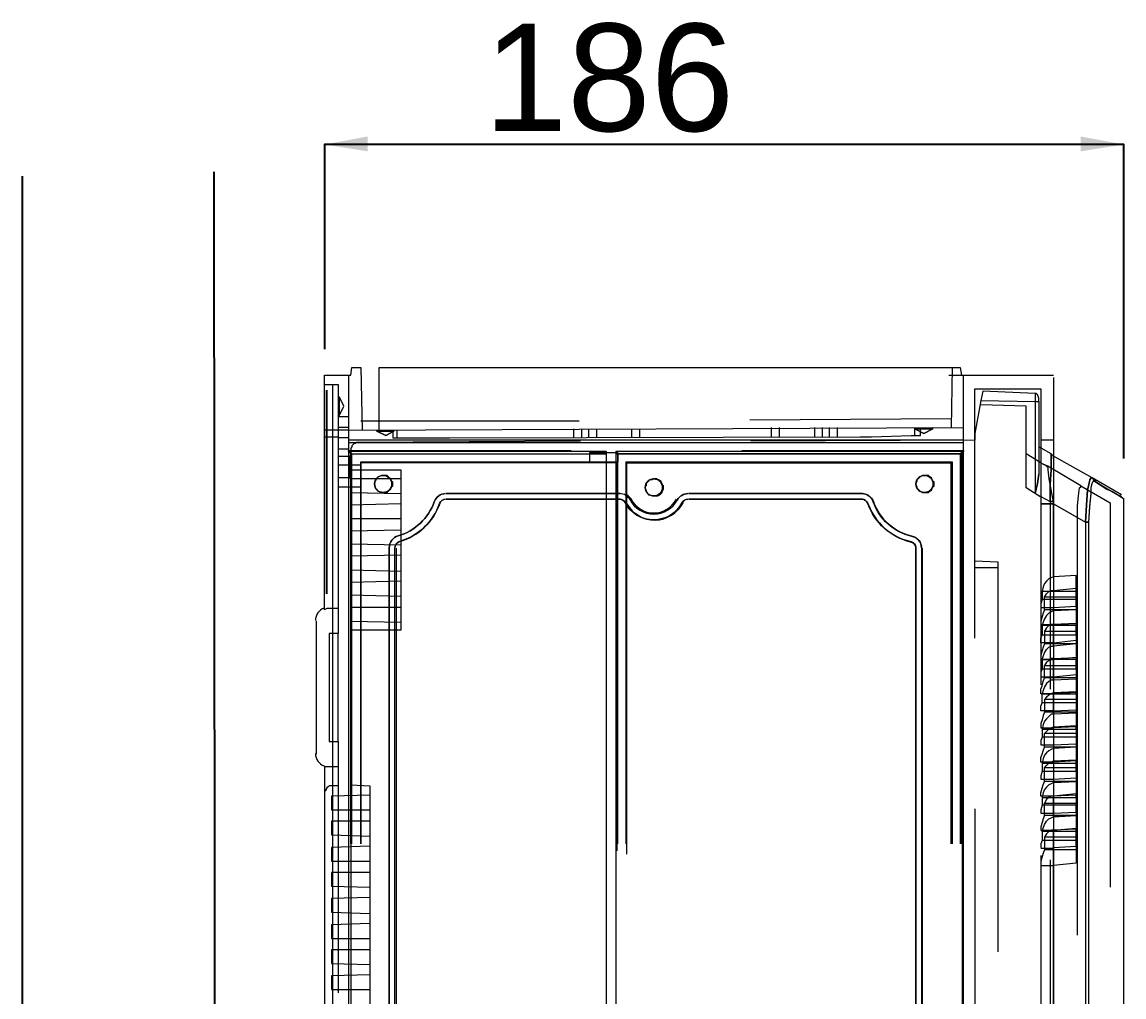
# Model space of a CAD drawing. Header units: millimetres. Extents: x 2788 to 2954, y 1337 to 1391.
# Drawn here: x 2902.646 to 2903.671, y 1353.948 to 1354.856 of the extents above; entities that cross this region are included whole.
import ezdxf

# ---------------------------------------------------------------- set-up
doc = ezdxf.new("R2010")
doc.units = ezdxf.units.MM
doc.layers.add('PDF_0', color=7, linetype='Continuous')
doc.layers.add('PDF_Texto', color=7, linetype='Continuous')
doc.styles.add('PDF Arial', font='arial.ttf')

msp = doc.modelspace()

# ---------------------------------------------------------------- linework, layer by layer
at = {"layer": 'PDF_0', "color": 150, "lineweight": 25, "true_color": 0x007fff}
msp.add_lwpolyline([(2903.6712, 1354.4495), (2903.6712, 1354.7416), (2902.9272, 1354.7416), (2902.9272, 1354.5511)], dxfattribs=at)
at = {"layer": 'PDF_0', "lineweight": 25}
for points in [[(2902.8256, 1353.3319), (2902.8246, 1354.7162)], [(2902.6457, 1354.712), (2902.6457, 1349.0507)], [(2902.9293, 1354.3235), (2902.9293, 1354.513)]]:
    msp.add_lwpolyline(points, dxfattribs=at)
at = {"layer": 'PDF_0', "lineweight": 15}
for points in [[(2902.9494, 1354.5268), (2902.9516, 1354.5268), (2902.9526, 1354.5342), (2902.9611, 1354.5342), (2902.9621, 1354.4759)], [(2902.978, 1354.4759), (2902.978, 1354.5342), (2903.5072, 1354.5342), (2903.5188, 1354.5342), (2903.5199, 1354.5268)], [(2902.9272, 1354.3087), (2902.9272, 1354.5225), (2902.9272, 1354.5268), (2902.9494, 1354.5268), (2902.9494, 1354.5225), (2902.9494, 1354.4643), (2903.522, 1354.4643), (2903.522, 1354.5246), (2903.522, 1354.5268), (2903.6056, 1354.5268)], [(2903.6056, 1354.5246), (2903.6056, 1352.4534), (2903.6056, 1352.4513), (2903.522, 1352.4513), (2903.522, 1352.4534), (2903.522, 1352.5116), (2902.9494, 1352.5116), (2902.9494, 1352.4555), (2902.9494, 1352.4513), (2902.9272, 1352.4513), (2902.9272, 1352.4555), (2902.9272, 1352.6683)], [(2903.5083, 1354.5268), (2903.522, 1354.5268)], [(2902.9611, 1354.4844), (2902.978, 1354.4844)], [(2902.9494, 1354.4759), (2903.522, 1354.4781)], [(2903.522, 1354.4664), (2902.9494, 1354.4664)], [(2902.9494, 1354.4558), (2902.9516, 1354.4537), (2903.1897, 1354.4537), (2903.1897, 1354.4558)], [(2902.9516, 1354.4537), (2902.9516, 1353.5615), (2902.9494, 1353.5594)], [(2903.1897, 1353.5615), (2903.1897, 1353.5922), (2903.1897, 1353.5975), (2903.1897, 1354.4114), (2903.1897, 1354.4167), (2903.1897, 1354.4537)], [(2903.1982, 1354.4558), (2903.1982, 1354.4537), (2903.521, 1354.4537), (2903.522, 1354.4558)], [(2903.1982, 1354.4537), (2903.1982, 1354.4167), (2903.1982, 1354.4114), (2903.1982, 1353.5975), (2903.1982, 1353.5922), (2903.1982, 1353.5615)], [(2903.521, 1353.5615), (2903.521, 1354.4537)], [(2903.6056, 1354.4072), (2903.6353, 1354.3902), (2903.6363, 1354.4061), (2903.6374, 1354.4199), (2903.6384, 1354.4251), (2903.6395, 1354.4294), (2903.6406, 1354.4315), (2903.6416, 1354.4315), (2903.6056, 1354.4516)], [(2903.6702, 1352.5804), (2903.6702, 1352.5794), (2903.6702, 1352.5762), (2903.6702, 1352.5645), (2903.6702, 1352.5582), (2903.6702, 1352.5201), (2903.6702, 1352.4714), (2903.6437, 1352.4703), (2903.6416, 1352.4735), (2903.6406, 1352.4767), (2903.6406, 1352.4809), (2903.6395, 1352.4926), (2903.6384, 1352.5063), (2903.6384, 1354.3902), (2903.6395, 1354.405), (2903.6406, 1354.4167), (2903.6406, 1354.422), (2903.6416, 1354.4262), (2903.6427, 1354.4283), (2903.6437, 1354.4283)], [(2903.6691, 1354.4156), (2903.6416, 1354.4315), (2903.6427, 1354.4304), (2903.6437, 1354.4283), (2903.6554, 1354.4209), (2903.6607, 1354.4188), (2903.6638, 1354.4167), (2903.6691, 1354.4135), (2903.6702, 1354.4124), (2903.6681, 1354.4146)], [(2903.6458, 1354.4283), (2903.6427, 1354.4294)], [(2903.1897, 1354.4114), (2903.0405, 1354.4114), (2903.1897, 1354.4114)], [(2903.6712, 1352.6905), (2903.6712, 1354.4124)], [(2903.6384, 1354.3902), (2903.6374, 1354.3902), (2903.6353, 1354.3902), (2903.6353, 1352.5063), (2903.6374, 1352.5063), (2903.6384, 1352.5063)], [(2902.9939, 1354.3659), (2902.9939, 1353.6557)], [(2903.4839, 1353.6568), (2903.4839, 1354.3659)], [(2903.6056, 1354.3108), (2903.6268, 1354.3119), (2903.6268, 1354.296), (2903.6056, 1354.295)], [(2903.6268, 1354.3087), (2903.6056, 1354.3087)], [(2902.9198, 1354.1743), (2902.9198, 1354.2981)], [(2902.9346, 1354.2865), (2902.9346, 1354.186)], [(2903.6056, 1354.278), (2903.6268, 1354.2802), (2903.6268, 1354.2643), (2903.6056, 1354.2622)], [(2903.6268, 1354.277), (2903.6056, 1354.277)], [(2903.6056, 1354.2463), (2903.6268, 1354.2484), (2903.6268, 1354.2315), (2903.6056, 1354.2304)], [(2903.6268, 1354.2452), (2903.6056, 1354.2452)], [(2903.6056, 1354.2145), (2903.6268, 1354.2156), (2903.6268, 1354.1997), (2903.6056, 1354.1987)], [(2903.6268, 1354.2135), (2903.6056, 1354.2135)], [(2903.6056, 1354.1828), (2903.6268, 1354.1838), (2903.6268, 1354.168), (2903.6056, 1354.1669)], [(2903.6268, 1354.1807), (2903.6056, 1354.1807)], [(2903.6056, 1354.151), (2903.6268, 1354.1521), (2903.6268, 1354.1362), (2903.6056, 1354.1352)], [(2903.6268, 1354.1489), (2903.6056, 1354.1489)], [(2903.6056, 1354.1193), (2903.6268, 1354.1203), (2903.6268, 1354.1045), (2903.6056, 1354.1034)], [(2903.6268, 1354.1172), (2903.6056, 1354.1172)], [(2903.6056, 1354.0875), (2903.6268, 1354.0886), (2903.6268, 1354.0727), (2903.6056, 1354.0706)], [(2903.6268, 1354.0854), (2903.6056, 1354.0854)]]:
    msp.add_lwpolyline(points, dxfattribs=at)
at = {"layer": 'PDF_0', "lineweight": 0}
for points in [[(2903.5114, 1354.5342), (2903.5104, 1354.4781)], [(2902.9272, 1354.5183), (2902.9399, 1354.5183), (2902.9399, 1354.4886), (2902.9494, 1354.4886)], [(2902.9346, 1354.5183), (2902.9346, 1354.2865)], [(2903.5326, 1354.2823), (2903.5326, 1354.5141), (2903.594, 1354.5141), (2903.594, 1354.4421), (2903.594, 1354.4135), (2903.594, 1354.2389)], [(2903.5919, 1354.5024), (2903.5919, 1354.5045), (2903.5919, 1354.5056), (2903.5908, 1354.5088), (2903.5887, 1354.5098), (2903.5887, 1354.5077), (2903.5887, 1354.5024), (2903.5908, 1354.5024), (2903.5919, 1354.5024), (2903.5919, 1354.5045), (2903.5919, 1354.5056), (2903.5908, 1354.5088), (2903.5887, 1354.5098), (2903.54, 1354.5119), (2903.5379, 1354.5035), (2903.5887, 1354.5024), (2903.5908, 1354.5024), (2903.5919, 1354.5024), (2903.5919, 1354.4347), (2903.5908, 1354.4262), (2903.5887, 1354.4167), (2903.5908, 1354.4262), (2903.5919, 1354.4347)], [(2903.5898, 1354.5098), (2903.5887, 1354.5098), (2903.5887, 1354.5088), (2903.5887, 1354.5077), (2903.5887, 1354.5024), (2903.5887, 1354.4167), (2903.6025, 1354.4093), (2903.6025, 1354.2346)], [(2902.9399, 1354.4897), (2902.941, 1354.4897), (2902.941, 1354.5066), (2902.9399, 1354.5066)], [(2902.941, 1354.4897), (2902.9452, 1354.4982), (2902.941, 1354.5066)], [(2903.5379, 1354.5035), (2903.5326, 1354.4728), (2903.5326, 1354.4664), (2903.3241, 1354.4654)], [(2903.594, 1354.4135), (2903.5802, 1354.422), (2903.5802, 1354.4982), (2903.5379, 1354.4992)], [(2902.9399, 1354.4886), (2902.9399, 1354.4685)], [(2902.978, 1354.4844), (2903.1643, 1354.4844)], [(2903.323, 1354.4855), (2903.5104, 1354.4865)], [(2902.9494, 1354.4759), (2902.9272, 1354.4759)], [(2902.9272, 1354.4696), (2902.9399, 1354.4696)], [(2902.9494, 1354.4781), (2902.9399, 1354.4781)], [(2902.9494, 1354.4685), (2902.9399, 1354.4685), (2902.9399, 1354.4516), (2902.9505, 1354.4516)], [(2902.9759, 1354.4749), (2902.9759, 1354.4749)], [(2902.9759, 1354.4749), (2902.9844, 1354.4707), (2902.9918, 1354.4749)], [(2902.9907, 1354.4759), (2902.9907, 1354.4685), (2902.9981, 1354.4685), (2903.033, 1354.4685), (2903.0436, 1354.4685), (2903.4257, 1354.4696), (2903.4363, 1354.4696), (2903.4733, 1354.4707), (2903.4818, 1354.4707), (2903.4818, 1354.4781)], [(2902.9949, 1354.4685), (2902.9949, 1354.4759)], [(2903.159, 1354.477), (2903.159, 1354.4685)], [(2903.1664, 1354.477), (2903.1664, 1354.4685)], [(2903.1728, 1354.477), (2903.1728, 1354.4685)], [(2903.1802, 1354.477), (2903.1802, 1354.4685)], [(2903.213, 1354.477), (2903.213, 1354.4696)], [(2903.2204, 1354.477), (2903.2204, 1354.4696)], [(2903.3432, 1354.4696), (2903.3432, 1354.4781)], [(2903.3506, 1354.4696), (2903.3506, 1354.4781)], [(2903.3834, 1354.4696), (2903.3834, 1354.4781)], [(2903.3908, 1354.4696), (2903.3908, 1354.4781)], [(2903.3971, 1354.4696), (2903.3971, 1354.4781)], [(2903.4045, 1354.4696), (2903.4045, 1354.4781)], [(2903.4765, 1354.4707), (2903.4765, 1354.4781), (2903.4765, 1354.477), (2903.485, 1354.4728), (2903.4934, 1354.477), (2903.4934, 1354.4781)], [(2903.4765, 1354.4781), (2903.4765, 1354.477)], [(2903.4765, 1354.477), (2903.4765, 1354.477)], [(2903.4934, 1354.477), (2903.4924, 1354.4781)], [(2902.9494, 1354.458), (2902.9399, 1354.458)], [(2902.9494, 1354.4643), (2902.9494, 1354.4643)], [(2902.9494, 1354.4643), (2902.9494, 1354.4569)], [(2903.1653, 1354.4654), (2902.9579, 1354.4643), (2902.9568, 1354.4643), (2902.9558, 1354.4632), (2902.9547, 1354.4632), (2902.9537, 1354.4622), (2902.9526, 1354.4611), (2902.9526, 1354.4601), (2902.9516, 1354.459), (2902.9516, 1354.458), (2902.9516, 1354.0706)], [(2903.522, 1354.4569), (2903.522, 1354.4643)], [(2903.6056, 1354.4516), (2903.6035, 1354.4537), (2903.6035, 1354.4527), (2903.6035, 1354.4495), (2903.6035, 1354.4453), (2903.6035, 1354.4389), (2903.6025, 1354.4251), (2903.6025, 1354.4093), (2903.6046, 1354.4093), (2903.6056, 1354.4093), (2903.6046, 1354.4093), (2903.6025, 1354.4093), (2903.6025, 1354.4251), (2903.6035, 1354.4389), (2903.6035, 1354.4453), (2903.6035, 1354.4495), (2903.6035, 1354.4527), (2903.6035, 1354.4537), (2903.6056, 1354.4516), (2903.6056, 1354.4495), (2903.6056, 1354.4516), (2903.6035, 1354.4537), (2903.5919, 1354.4601)], [(2903.6056, 1354.4664), (2903.594, 1354.4664)], [(2902.9399, 1354.4516), (2902.9399, 1354.4315)], [(2902.9494, 1354.4558), (2902.9494, 1354.4569), (2903.1569, 1354.4569)], [(2902.9516, 1354.0907), (2902.9516, 1354.4548), (2902.9494, 1354.4548)], [(2902.9526, 1354.0907), (2902.9526, 1354.4537), (2902.9516, 1354.4548)], [(2902.9526, 1354.4537), (2903.1738, 1354.4537)], [(2903.5188, 1354.4537), (2903.2003, 1354.4537), (2903.2003, 1354.4548), (2903.1738, 1354.4548), (2903.1738, 1354.4463), (2903.2003, 1354.4463), (2903.1992, 1354.4453), (2903.1992, 1354.4167), (2903.1992, 1354.4114), (2903.1992, 1354.0844)], [(2903.2003, 1354.4548), (2903.2003, 1354.4463)], [(2903.2003, 1354.0907), (2903.2003, 1354.4537)], [(2903.3156, 1354.4569), (2903.522, 1354.4569), (2903.522, 1354.4558)], [(2903.5199, 1354.4548), (2903.5188, 1354.4537), (2903.5188, 1354.0907)], [(2903.522, 1354.4548), (2903.5199, 1354.4548), (2903.5199, 1354.0907)], [(2903.5982, 1354.4431), (2903.6003, 1354.441), (2903.5982, 1354.4431), (2903.6003, 1354.4421), (2903.5961, 1354.4442), (2903.594, 1354.4453), (2903.5802, 1354.4537)], [(2902.9399, 1354.423), (2902.9611, 1354.423), (2902.9611, 1354.4431), (2902.9399, 1354.4431)], [(2902.9516, 1354.4389), (2902.9981, 1354.4389), (2902.9981, 1354.4241), (2902.9981, 1354.3045), (2902.9981, 1354.2897), (2902.9516, 1354.2897)], [(2902.9611, 1354.4463), (2903.1738, 1354.4463)], [(2903.1992, 1354.4453), (2902.9611, 1354.4453)], [(2902.9611, 1354.423), (2902.9611, 1354.4431)], [(2903.2087, 1354.4453), (2903.2077, 1354.4463), (2903.5114, 1354.4463)], [(2903.2077, 1354.4463), (2903.2077, 1354.0907)], [(2903.213, 1354.4114), (2903.2119, 1354.4124), (2903.2098, 1354.4146), (2903.2087, 1354.4156), (2903.2087, 1354.4453), (2903.5104, 1354.4453), (2903.5114, 1354.4463), (2903.5114, 1354.0907)], [(2903.5104, 1354.0907), (2903.5104, 1354.4453)], [(2903.594, 1354.4453), (2903.5961, 1354.4442), (2903.6003, 1354.4421), (2903.6003, 1354.441), (2903.6003, 1354.4389), (2903.6014, 1354.4304), (2903.6056, 1354.4072), (2903.6279, 1354.3945), (2903.6279, 1354.405), (2903.6289, 1354.4146), (2903.63, 1354.422), (2903.631, 1354.423), (2903.631, 1354.4241), (2903.6003, 1354.4421), (2903.6003, 1354.441), (2903.6003, 1354.4389), (2903.6014, 1354.4304), (2903.6056, 1354.4072)], [(2902.9505, 1354.4315), (2902.9399, 1354.4315), (2902.9399, 1354.3098), (2902.9399, 1354.2865)], [(2902.9981, 1354.4304), (2902.9516, 1354.4304)], [(2902.9822, 1354.4177), (2902.9844, 1354.4177), (2902.9854, 1354.4177), (2902.9865, 1354.4188), (2902.9875, 1354.4199), (2902.9886, 1354.4209), (2902.9897, 1354.423), (2902.9907, 1354.4241), (2902.9907, 1354.4251), (2902.9907, 1354.4273), (2902.9897, 1354.4283), (2902.9886, 1354.4304), (2902.9875, 1354.4315), (2902.9865, 1354.4326), (2902.9854, 1354.4336), (2902.9844, 1354.4336), (2902.9822, 1354.4336)], [(2902.9822, 1354.4336), (2902.9822, 1354.4336)], [(2903.2341, 1354.4146), (2903.2363, 1354.4146), (2903.2373, 1354.4146), (2903.2384, 1354.4156), (2903.2405, 1354.4167), (2903.2405, 1354.4177), (2903.2415, 1354.4188), (2903.2426, 1354.4209), (2903.2426, 1354.422), (2903.2426, 1354.4241), (2903.2415, 1354.4251), (2903.2405, 1354.4262), (2903.2405, 1354.4283), (2903.2384, 1354.4294), (2903.2373, 1354.4294), (2903.2363, 1354.4304), (2903.2341, 1354.4304)], [(2903.2341, 1354.4304), (2903.2341, 1354.4304)], [(2903.2341, 1354.4304), (2903.2341, 1354.4304)], [(2903.486, 1354.4177), (2903.4881, 1354.4177), (2903.4892, 1354.4177), (2903.4903, 1354.4188), (2903.4913, 1354.4199), (2903.4924, 1354.4209), (2903.4934, 1354.423), (2903.4945, 1354.4241), (2903.4945, 1354.4251), (2903.4945, 1354.4273), (2903.4934, 1354.4283), (2903.4924, 1354.4304), (2903.4913, 1354.4315), (2903.4903, 1354.4326), (2903.4892, 1354.4336), (2903.4881, 1354.4336), (2903.486, 1354.4336)], [(2903.486, 1354.4336), (2903.486, 1354.4336)], [(2903.486, 1354.4336), (2903.486, 1354.4336)], [(2903.6681, 1354.4146), (2903.6649, 1354.4156), (2903.6596, 1354.4188), (2903.6522, 1354.423), (2903.6437, 1354.4283), (2903.6427, 1354.4294)], [(2902.9516, 1354.4177), (2902.9981, 1354.4167)], [(2902.9822, 1354.4177), (2902.9822, 1354.4177)], [(2903.486, 1354.4177), (2903.486, 1354.4177)], [(2903.486, 1354.4177), (2903.486, 1354.4177)], [(2903.6279, 1354.006), (2903.6279, 1354.3945), (2903.6279, 1354.405), (2903.6289, 1354.4146), (2903.63, 1354.422), (2903.631, 1354.423), (2903.631, 1354.4241), (2903.6585, 1354.4082), (2903.6585, 1354.0505)], [(2902.9981, 1354.4072), (2902.9516, 1354.4061)], [(2903.1992, 1354.4167), (2903.1992, 1354.4167)], [(2903.1992, 1354.4114), (2903.1992, 1354.4114)], [(2903.2087, 1354.0812), (2903.2087, 1354.4072), (2903.2087, 1354.4146), (2903.2098, 1354.4135), (2903.2119, 1354.4124), (2903.213, 1354.4103)], [(2903.2087, 1354.4072), (2903.2087, 1354.4072)], [(2903.2341, 1354.4146), (2903.2341, 1354.4146)], [(2903.2341, 1354.4146), (2903.2341, 1354.4146)], [(2903.6056, 1354.3394), (2903.6056, 1354.4072), (2903.5972, 1354.4072), (2903.595, 1354.4072), (2903.594, 1354.4072), (2903.595, 1354.4072), (2903.5972, 1354.4072), (2903.6056, 1354.4072), (2903.5972, 1354.4072), (2903.595, 1354.4072), (2903.594, 1354.4072)], [(2903.6702, 1354.4124), (2903.6702, 1354.4124)], [(2902.9516, 1354.3934), (2902.9981, 1354.3934)], [(2902.9981, 1354.3828), (2902.9516, 1354.3818)], [(2902.9516, 1354.3701), (2902.9981, 1354.3691)], [(2902.9981, 1354.3595), (2902.9516, 1354.3585)], [(2902.9516, 1354.3458), (2902.9981, 1354.3447)], [(2903.5326, 1354.3542), (2903.5538, 1354.3532), (2903.5538, 1353.9902)], [(2903.5326, 1354.3479), (2903.5538, 1354.3479)], [(2902.9981, 1354.3352), (2902.9516, 1354.3341)], [(2903.6268, 1354.3119), (2903.6268, 1354.3183), (2903.6268, 1354.3257), (2903.6268, 1354.3405), (2903.6056, 1354.3394), (2903.6035, 1354.3384), (2903.6014, 1354.3373), (2903.5993, 1354.3352), (2903.5972, 1354.3331), (2903.5961, 1354.3299), (2903.595, 1354.3257), (2903.595, 1354.3183), (2903.594, 1354.314), (2903.594, 1354.3108), (2903.6056, 1354.3108)], [(2903.6268, 1354.3257), (2903.595, 1354.3257)], [(2903.5972, 1354.3087), (2903.5972, 1354.3204), (2903.5993, 1354.3235), (2903.6014, 1354.3257), (2903.6035, 1354.3267), (2903.6056, 1354.3267), (2903.6056, 1354.3077)], [(2903.6056, 1354.3267), (2903.6268, 1354.3288)], [(2902.9516, 1354.3225), (2902.9981, 1354.3214)], [(2903.6268, 1354.3183), (2903.595, 1354.3183)], [(2903.6268, 1354.3204), (2903.5972, 1354.3204)], [(2902.9399, 1354.3098), (2902.9314, 1354.3098), (2902.9293, 1354.3098), (2902.9272, 1354.3087)], [(2902.9981, 1354.3108), (2902.9516, 1354.3108)], [(2903.6056, 1354.3087), (2903.5972, 1354.3087), (2903.5961, 1354.3056), (2903.595, 1354.3024), (2903.594, 1354.2981), (2903.594, 1354.295), (2903.6056, 1354.295), (2903.6268, 1354.296), (2903.6268, 1354.2939), (2903.595, 1354.2939), (2903.595, 1354.2854)], [(2903.6268, 1354.3087), (2903.6056, 1354.3077), (2903.6035, 1354.3066), (2903.6014, 1354.3056), (2903.5993, 1354.3034), (2903.5972, 1354.3003), (2903.5961, 1354.2971), (2903.595, 1354.2939)], [(2902.9516, 1354.2981), (2902.9981, 1354.2971)], [(2903.6056, 1354.278), (2903.594, 1354.278), (2903.594, 1354.2823), (2903.595, 1354.2854), (2903.6268, 1354.2854), (2903.6268, 1354.2939)], [(2903.595, 1354.2622), (2903.5961, 1354.2653), (2903.5972, 1354.2685), (2903.5993, 1354.2717), (2903.6014, 1354.2738), (2903.6035, 1354.2749), (2903.6056, 1354.2749), (2903.6056, 1354.295), (2903.6035, 1354.295), (2903.6014, 1354.2939), (2903.5993, 1354.2918), (2903.5972, 1354.2886), (2903.6268, 1354.2886)], [(2903.5972, 1354.2886), (2903.5972, 1354.277), (2903.5961, 1354.2738), (2903.595, 1354.2706), (2903.594, 1354.2664), (2903.594, 1354.2622), (2903.6056, 1354.2622)], [(2903.6268, 1354.2854), (2903.6268, 1354.2802)], [(2903.6056, 1354.277), (2903.5972, 1354.277)], [(2903.6268, 1354.277), (2903.6056, 1354.2749)], [(2903.6056, 1354.2431), (2903.6056, 1354.2632), (2903.6035, 1354.2632), (2903.6014, 1354.2611), (2903.5993, 1354.26), (2903.5972, 1354.2569)], [(2903.6056, 1354.2632), (2903.6268, 1354.2643), (2903.6268, 1354.2622)], [(2903.6056, 1354.2304), (2903.594, 1354.2304), (2903.594, 1354.2346), (2903.595, 1354.2378), (2903.5961, 1354.242), (2903.5972, 1354.2452), (2903.5972, 1354.2569), (2903.6268, 1354.2569)], [(2903.595, 1354.2537), (2903.594, 1354.2505), (2903.594, 1354.2463), (2903.6056, 1354.2463)], [(2903.6268, 1354.2537), (2903.6268, 1354.2484)], [(2903.6268, 1354.2442), (2903.6056, 1354.2431), (2903.6035, 1354.2431), (2903.6014, 1354.242), (2903.5993, 1354.2399), (2903.5972, 1354.2368), (2903.5961, 1354.2336), (2903.595, 1354.2304), (2903.6268, 1354.2304), (2903.6268, 1354.2315)], [(2903.6056, 1354.2452), (2903.5972, 1354.2452)], [(2903.6056, 1354.2315), (2903.6268, 1354.2325)], [(2903.6056, 1354.2114), (2903.6056, 1354.2315), (2903.6035, 1354.2304), (2903.6014, 1354.2293), (2903.5993, 1354.2272), (2903.5972, 1354.2251), (2903.5972, 1354.2135), (2903.5961, 1354.2103), (2903.595, 1354.2061), (2903.594, 1354.2029), (2903.594, 1354.1987), (2903.6056, 1354.1987)], [(2903.6056, 1354.2145), (2903.594, 1354.2145), (2903.594, 1354.2188), (2903.595, 1354.2219), (2903.595, 1354.2304)], [(2903.6268, 1354.2304), (2903.6268, 1354.2219), (2903.595, 1354.2219)], [(2903.6268, 1354.2251), (2903.5972, 1354.2251)], [(2903.6268, 1354.2219), (2903.6268, 1354.2156)], [(2903.6268, 1354.2124), (2903.6056, 1354.2114), (2903.6035, 1354.2114), (2903.6014, 1354.2092), (2903.5993, 1354.2071), (2903.5972, 1354.205), (2903.5961, 1354.2018), (2903.595, 1354.1976), (2903.595, 1354.1902), (2903.594, 1354.187), (2903.594, 1354.1828), (2903.6056, 1354.1828)], [(2903.6056, 1354.2135), (2903.5972, 1354.2135)], [(2903.6056, 1354.1669), (2903.594, 1354.1669), (2903.594, 1354.1711), (2903.595, 1354.1743), (2903.5961, 1354.1775), (2903.5972, 1354.1807), (2903.5972, 1354.1934), (2903.5993, 1354.1955), (2903.6014, 1354.1976), (2903.6035, 1354.1987), (2903.6056, 1354.1997), (2903.6056, 1354.1796)], [(2903.595, 1354.1976), (2903.6268, 1354.1976), (2903.6268, 1354.1997)], [(2903.6268, 1354.1976), (2903.6268, 1354.1902), (2903.595, 1354.1902)], [(2903.6268, 1354.1934), (2903.5972, 1354.1934)], [(2903.6056, 1354.1997), (2903.6268, 1354.2008)], [(2902.9346, 1354.186), (2902.9346, 1353.933)], [(2902.9399, 1354.186), (2902.9399, 1354.1627)], [(2903.6268, 1354.1902), (2903.6268, 1354.1838)], [(2903.6268, 1354.1807), (2903.6056, 1354.1796), (2903.6035, 1354.1785), (2903.6014, 1354.1775), (2903.5993, 1354.1754), (2903.5972, 1354.1733), (2903.5961, 1354.1701), (2903.595, 1354.1658), (2903.6268, 1354.1658), (2903.6268, 1354.168)], [(2903.6056, 1354.1807), (2903.5972, 1354.1807)], [(2902.9272, 1354.1627), (2902.9293, 1354.1627), (2902.9314, 1354.1627), (2902.9399, 1354.1627), (2902.9399, 1353.9521)], [(2903.6268, 1354.1023), (2903.595, 1354.1023), (2903.5961, 1354.1055), (2903.5972, 1354.1087), (2903.5993, 1354.1119), (2903.6014, 1354.114), (2903.6035, 1354.115), (2903.6056, 1354.1161), (2903.6268, 1354.1172), (2903.6056, 1354.1161), (2903.6056, 1354.1352), (2903.594, 1354.1352), (2903.594, 1354.1383), (2903.595, 1354.1426), (2903.5961, 1354.1457), (2903.5972, 1354.1489), (2903.5972, 1354.1616), (2903.5993, 1354.1637), (2903.6014, 1354.1658), (2903.6035, 1354.1669), (2903.6056, 1354.168), (2903.6056, 1354.1479), (2903.6268, 1354.1489), (2903.6056, 1354.1479), (2903.6035, 1354.1468), (2903.6014, 1354.1457), (2903.5993, 1354.1436), (2903.5972, 1354.1415), (2903.5961, 1354.1383), (2903.595, 1354.1341), (2903.595, 1354.1267), (2903.594, 1354.1225), (2903.594, 1354.1193), (2903.6056, 1354.1193)], [(2903.595, 1354.1658), (2903.595, 1354.1584), (2903.6268, 1354.1584), (2903.6268, 1354.1658)], [(2903.6268, 1354.1616), (2903.5972, 1354.1616)], [(2903.6056, 1354.168), (2903.6268, 1354.169)], [(2903.595, 1354.1584), (2903.594, 1354.1542), (2903.594, 1354.151), (2903.6056, 1354.151)], [(2903.6268, 1354.1584), (2903.6268, 1354.1521)], [(2902.9399, 1354.1447), (2902.9336, 1354.1447), (2902.9325, 1354.1447), (2902.9314, 1354.1447), (2902.9304, 1354.1436), (2902.9293, 1354.1436), (2902.9293, 1354.1426), (2902.9283, 1354.1415), (2902.9283, 1354.1404), (2902.9272, 1354.1394), (2902.9272, 1354.1383)], [(2902.9516, 1354.1457), (2902.9695, 1354.1447), (2902.9695, 1354.1288), (2902.9695, 1353.8737)], [(2903.6056, 1354.1489), (2903.5972, 1354.1489)], [(2902.9695, 1354.1362), (2902.9336, 1354.1352), (2902.9336, 1354.1225), (2902.9695, 1354.1225)], [(2903.595, 1354.1341), (2903.6268, 1354.1341), (2903.6268, 1354.1362)], [(2903.6268, 1354.1341), (2903.6268, 1354.1267), (2903.595, 1354.1267)], [(2903.6268, 1354.1373), (2903.6056, 1354.1352), (2903.6035, 1354.1352), (2903.6014, 1354.1341), (2903.5993, 1354.132), (2903.5972, 1354.1288), (2903.6268, 1354.1288)], [(2903.5326, 1354.1235), (2903.5326, 1353.806)], [(2903.5972, 1354.1172), (2903.5972, 1354.1288)], [(2903.6268, 1354.1203), (2903.6268, 1354.1267)], [(2902.9695, 1354.1119), (2902.9336, 1354.1119), (2902.9336, 1354.0992), (2902.9695, 1354.0981)], [(2903.6056, 1354.1172), (2903.5972, 1354.1172), (2903.5961, 1354.114), (2903.595, 1354.1108), (2903.594, 1354.1066), (2903.594, 1354.1034), (2903.6056, 1354.1034), (2903.6268, 1354.1055)], [(2903.6056, 1353.8208), (2903.6056, 1354.1034), (2903.6035, 1354.1034), (2903.6014, 1354.1023), (2903.5993, 1354.1002), (2903.5972, 1354.0971), (2903.5972, 1354.0854), (2903.5961, 1354.0822), (2903.595, 1354.0791), (2903.594, 1354.0748), (2903.594, 1354.0706), (2903.6056, 1354.0706)], [(2903.595, 1354.1023), (2903.595, 1354.0939)], [(2903.6268, 1354.0886), (2903.6268, 1354.0939), (2903.6268, 1354.1023), (2903.6268, 1354.1045)], [(2903.6268, 1354.0939), (2903.595, 1354.0939), (2903.594, 1354.0907), (2903.594, 1354.0875)], [(2903.6268, 1354.0971), (2903.5972, 1354.0971)], [(2902.9695, 1354.0886), (2902.9336, 1354.0875), (2902.9336, 1354.0748), (2902.9695, 1354.0748)], [(2903.6056, 1354.0865), (2903.594, 1354.0865)], [(2903.594, 1354.0801), (2903.594, 1353.7626)], [(2903.6056, 1354.0854), (2903.5972, 1354.0854)], [(2903.6025, 1354.0759), (2903.6025, 1353.7584)], [(2902.9695, 1354.0642), (2902.9336, 1354.0642), (2902.9336, 1354.0515), (2902.9695, 1354.0505)], [(2902.9695, 1354.041), (2902.9336, 1354.0399), (2902.9336, 1354.0272), (2902.9695, 1354.0261)], [(2902.9695, 1354.0166), (2902.9336, 1354.0156), (2902.9336, 1354.0029), (2902.9695, 1354.0029)], [(2902.9695, 1353.9923), (2902.9336, 1353.9923), (2902.9336, 1353.9796), (2902.9695, 1353.9785)], [(2902.9695, 1353.969), (2902.9336, 1353.9679), (2902.9336, 1353.9552), (2902.9695, 1353.9552)]]:
    msp.add_lwpolyline(points, dxfattribs=at)
for points in [[(2902.9918, 1354.4749), (2902.9844, 1354.4707), (2902.9759, 1354.4749), (2902.9759, 1354.4759), (2902.9759, 1354.4749), (2902.9918, 1354.4749), (2902.9918, 1354.4759)], [(2903.4934, 1354.477), (2903.485, 1354.4728), (2903.4765, 1354.477)], [(2903.522, 1354.4537), (2903.521, 1354.4537)], [(2902.9611, 1354.4463), (2902.9611, 1354.0907), (2902.9611, 1354.4453)], [(2903.2426, 1354.422), (2903.2426, 1354.4241), (2903.2415, 1354.4251), (2903.2415, 1354.4262), (2903.2405, 1354.4273), (2903.2394, 1354.4283), (2903.2373, 1354.4294), (2903.2363, 1354.4304), (2903.2341, 1354.4304), (2903.2331, 1354.4304), (2903.232, 1354.4294), (2903.2299, 1354.4294), (2903.2288, 1354.4283), (2903.2278, 1354.4273), (2903.2267, 1354.4262), (2903.2267, 1354.4241), (2903.2257, 1354.423), (2903.2257, 1354.4209), (2903.2267, 1354.4199), (2903.2267, 1354.4188), (2903.2278, 1354.4167), (2903.2288, 1354.4156), (2903.2299, 1354.4156), (2903.232, 1354.4146), (2903.2331, 1354.4146), (2903.2341, 1354.4146), (2903.2363, 1354.4146), (2903.2373, 1354.4146), (2903.2394, 1354.4156), (2903.2405, 1354.4167), (2903.2415, 1354.4177), (2903.2415, 1354.4188), (2903.2426, 1354.4209)], [(2903.2426, 1354.422), (2903.2426, 1354.4241), (2903.2415, 1354.4251), (2903.2415, 1354.4262), (2903.2405, 1354.4273), (2903.2394, 1354.4283), (2903.2373, 1354.4294), (2903.2363, 1354.4304), (2903.2341, 1354.4304), (2903.2331, 1354.4304), (2903.232, 1354.4294), (2903.2299, 1354.4294), (2903.2288, 1354.4283), (2903.2278, 1354.4273), (2903.2267, 1354.4262), (2903.2267, 1354.4241), (2903.2257, 1354.423), (2903.2257, 1354.4209), (2903.2267, 1354.4199), (2903.2267, 1354.4188), (2903.2278, 1354.4167), (2903.2288, 1354.4156), (2903.2299, 1354.4156), (2903.232, 1354.4146), (2903.2331, 1354.4146), (2903.2341, 1354.4146), (2903.2363, 1354.4146), (2903.2373, 1354.4146), (2903.2394, 1354.4156), (2903.2405, 1354.4167), (2903.2415, 1354.4177), (2903.2415, 1354.4188), (2903.2426, 1354.4209)], [(2903.4945, 1354.4251), (2903.4945, 1354.4273), (2903.4934, 1354.4283), (2903.4924, 1354.4304), (2903.4924, 1354.4315), (2903.4903, 1354.4326), (2903.4892, 1354.4326), (2903.4881, 1354.4336), (2903.486, 1354.4336), (2903.485, 1354.4336), (2903.4839, 1354.4336), (2903.4818, 1354.4326), (2903.4807, 1354.4315), (2903.4797, 1354.4304), (2903.4786, 1354.4294), (2903.4786, 1354.4283), (2903.4776, 1354.4262), (2903.4776, 1354.4251), (2903.4786, 1354.423), (2903.4786, 1354.422), (2903.4797, 1354.4209), (2903.4807, 1354.4199), (2903.4818, 1354.4188), (2903.4839, 1354.4177), (2903.485, 1354.4177), (2903.486, 1354.4177), (2903.4881, 1354.4177), (2903.4892, 1354.4188), (2903.4903, 1354.4188), (2903.4924, 1354.4199), (2903.4924, 1354.4209), (2903.4934, 1354.423), (2903.4945, 1354.4241)], [(2903.4945, 1354.4251), (2903.4945, 1354.4273), (2903.4934, 1354.4283), (2903.4924, 1354.4304), (2903.4924, 1354.4315), (2903.4903, 1354.4326), (2903.4892, 1354.4326), (2903.4881, 1354.4336), (2903.486, 1354.4336), (2903.485, 1354.4336), (2903.4839, 1354.4336), (2903.4818, 1354.4326), (2903.4807, 1354.4315), (2903.4797, 1354.4304), (2903.4786, 1354.4294), (2903.4786, 1354.4283), (2903.4776, 1354.4262), (2903.4776, 1354.4251), (2903.4786, 1354.423), (2903.4786, 1354.422), (2903.4797, 1354.4209), (2903.4807, 1354.4199), (2903.4818, 1354.4188), (2903.4839, 1354.4177), (2903.485, 1354.4177), (2903.486, 1354.4177), (2903.4881, 1354.4177), (2903.4892, 1354.4188), (2903.4903, 1354.4188), (2903.4924, 1354.4199), (2903.4924, 1354.4209), (2903.4934, 1354.423), (2903.4945, 1354.4241)], [(2903.1982, 1354.4167), (2903.1897, 1354.4167)], [(2903.1982, 1354.4114), (2903.1897, 1354.4114)], [(2903.595, 1354.2537), (2903.6268, 1354.2537), (2903.6268, 1354.2622), (2903.595, 1354.2622)]]:
    msp.add_lwpolyline(points, close=True, dxfattribs=at)
at = {"layer": 'PDF_0', "lineweight": 15}
for points in [[(2903.1897, 1354.4558), (2902.9494, 1354.4558), (2902.9494, 1353.5594), (2903.1897, 1353.5594)], [(2902.9516, 1354.4315), (2902.9516, 1354.4516), (2902.9505, 1354.4516), (2902.9505, 1354.4315)], [(2903.2045, 1353.426), (2903.2045, 1353.4345), (2903.522, 1353.4345), (2903.522, 1353.552), (2903.2045, 1353.552), (2903.2045, 1353.5594), (2903.522, 1353.5594), (2903.522, 1354.4558), (2903.1982, 1354.4558), (2903.1982, 1353.2112), (2903.522, 1353.2112), (2903.522, 1353.426)], [(2903.6384, 1354.3902), (2903.6395, 1354.404), (2903.6406, 1354.4167), (2903.6406, 1354.422), (2903.6416, 1354.4262), (2903.6427, 1354.4283), (2903.6437, 1354.4283), (2903.6427, 1354.4304), (2903.6416, 1354.4315), (2903.6406, 1354.4315), (2903.6395, 1354.4294), (2903.6384, 1354.4251), (2903.6374, 1354.4199), (2903.6363, 1354.4061), (2903.6353, 1354.3902), (2903.6374, 1354.3902)], [(2903.1897, 1354.4167), (2903.0405, 1354.4167)], [(2903.2024, 1354.4167), (2903.1982, 1354.4167)], [(2903.2024, 1354.4114), (2903.1982, 1354.4114)], [(2903.4278, 1354.4167), (2903.2659, 1354.4167)], [(2903.4278, 1354.4114), (2903.2659, 1354.4114)], [(2902.9875, 1354.3659), (2902.9875, 1353.6557)], [(2903.4776, 1353.6568), (2903.4776, 1354.3659)], [(2902.9314, 1354.2865), (2902.9314, 1354.186), (2902.9399, 1354.186), (2902.9399, 1354.2865)]]:
    msp.add_lwpolyline(points, close=True, dxfattribs=at)
for points in [[(2902.9817, 1354.4336, 0.414214), (2902.9738, 1354.4257, 0.414214), (2902.9817, 1354.4177)], [(2903.2336, 1354.4304, 0.414214), (2903.2257, 1354.4225, 0.414214), (2903.2336, 1354.4146)], [(2903.4855, 1354.4336, 0.414214), (2903.4776, 1354.4257, 0.414214), (2903.4855, 1354.4177)], [(2902.9957, 1354.3774, 0.244025), (2903.0294, 1354.4092, -0.32002), (2903.0399, 1354.4167, 0.32002), (2903.0294, 1354.4092, -0.244025), (2902.9957, 1354.3774, 0.333947), (2902.9875, 1354.3664, -0.333947), (2902.9957, 1354.3774)], [(2902.9928, 1353.6562, 0.334001), (2902.9971, 1353.6504, -0.301411), (2903.0373, 1353.6037, 0.379972), (2903.0431, 1353.5986, -0.379972), (2903.0369, 1353.6035, 0.301411), (2902.997, 1353.6506, -0.334001), (2902.9928, 1353.6557), (2902.9928, 1354.3659, -0.334001), (2902.997, 1354.372, 0.244051), (2903.0343, 1354.4076, -0.320046), (2903.0399, 1354.4114, 0.320046), (2903.0344, 1354.4075, -0.244051), (2902.9971, 1354.3723, 0.334001), (2902.9928, 1354.3664)], [(2903.2069, 1354.4085, 0.604046), (2903.2602, 1354.4083, -0.278598), (2903.2654, 1354.4114, 0.278598), (2903.2603, 1354.4085, -0.604046), (2903.207, 1354.4083, 0.27857), (2903.2019, 1354.4114, -0.27857), (2903.2069, 1354.4085)], [(2903.4829, 1354.3664, 0.347674), (2903.4739, 1354.3768, -0.257069), (2903.4378, 1354.4092, 0.320044), (2903.4273, 1354.4167, -0.320044), (2903.438, 1354.4093, 0.257069), (2903.4743, 1354.3772, -0.347674), (2903.4829, 1354.3659), (2903.4829, 1353.6568, -0.347674), (2903.4743, 1353.6465, 0.347674), (2903.4829, 1353.6573)], [(2903.433, 1354.4076, 0.257069), (2903.4731, 1354.3721, -0.347646), (2903.4776, 1354.3664, 0.347646), (2903.4727, 1354.3716, -0.257069), (2903.4328, 1354.4075, 0.320019), (2903.4273, 1354.4114, -0.320019), (2903.433, 1354.4076)], [(2902.9272, 1354.1627), (2902.9272, 1352.8154, 0.3159), (2902.9187, 1352.8043)]]:
    msp.add_lwpolyline(points, format="xyb", dxfattribs=at)
at = {"layer": 'PDF_0', "lineweight": 0}
msp.add_lwpolyline([(2903.2087, 1354.4072, 0.602081), (2903.2606, 1354.4082, -0.602081)], format="xyb", close=True, dxfattribs=at)
at = {"layer": 'PDF_0', "lineweight": 15}
msp.add_lwpolyline([(2903.2654, 1354.4167, 0.278568), (2903.2555, 1354.4107, -0.278568)], format="xyb", close=True, dxfattribs=at)
for centre in [(2902.9817, 1354.4257), (2903.2336, 1354.4225), (2903.4855, 1354.4257)]:
    msp.add_circle(centre, 0.00794, dxfattribs=at)
for centre, radius, start, end in [((2903.2019, 1354.4056), 0.0111, 27.7348, 90.0057), ((2903.2019, 1354.4056), 0.0111, 27.7348, 90.0057), ((2903.2336, 1354.4225), 0.0249, 207.735, 332.2708), ((2903.2336, 1354.4225), 0.0238, 207.7352, 332.2706), ((2902.9309, 1354.2987), 0.0122, 109.8745, 179.9999), ((2902.9309, 1354.1748), 0.0122, 180.0001, 250.1255)]:
    msp.add_arc(centre, radius, start, end, dxfattribs=at)
at = {"layer": 'PDF_0', "color": 150, "true_color": 0x007fff, "transparency": 33554559}
for points in [[(2902.9674, 1354.749), (2902.9674, 1354.7352), (2902.9272, 1354.7416)], [(2903.631, 1354.749), (2903.631, 1354.7352), (2903.6712, 1354.7416)]]:
    msp.add_solid(points, dxfattribs=at)

# ---------------------------------------------------------------- texts
at = {"layer": 'PDF_Texto', "color": 30, "true_color": 0xff7f00, "insert": (2903.0754, 1354.7526), "char_height": 0.1, "attachment_point": 7, "style": 'PDF Arial'}
msp.add_mtext('186', dxfattribs=at)

doc.saveas('drawing.dxf')
